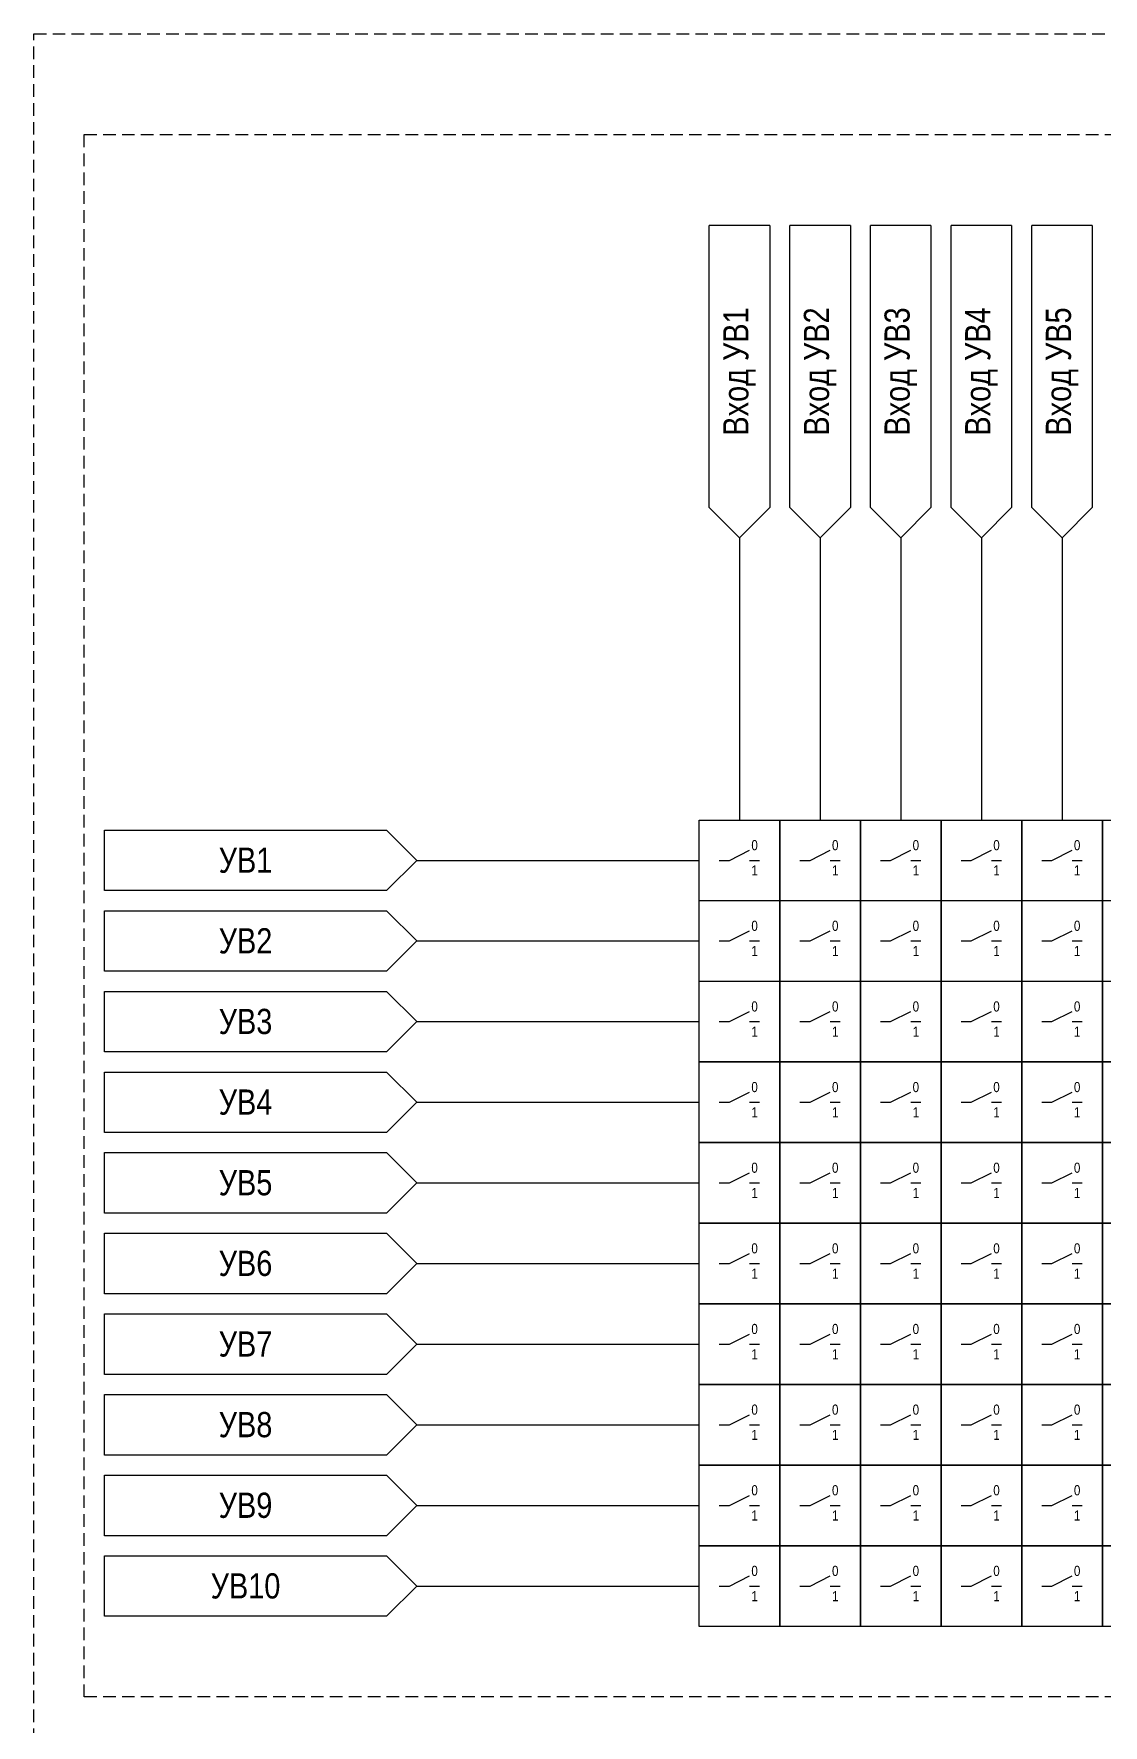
# Model space of a CAD drawing. Header units: millimetres. Extents: x -6343 to 676, y -1039 to 887.
# Drawn here: x -2178 to -2071.9, y 583.2 to 751 of the extents above; entities that cross this region are included whole.
import ezdxf

# ---------------------------------------------------------------- set-up
doc = ezdxf.new("R2010")
doc.units = ezdxf.units.MM
doc.linetypes.add('штриховая2', pattern=[0.375, 0.25, -0.125])
doc.styles.add('2.5_Gost_RD', font='ARIALN.TTF', dxfattribs={"height": 2.5})

msp = doc.modelspace()

# ---------------------------------------------------------------- linework, layer by layer
at = {"ltscale": 100}
for p, q in [((-2111, 704), (-2111, 732)), ((-2105, 732), (-2111, 732)), ((-2105, 732), (-2105, 704)), ((-2103, 704), (-2103, 732)), ((-2097, 732), (-2103, 732)), ((-2097, 732), (-2097, 704)), ((-2095, 704), (-2095, 732)), ((-2089, 732), (-2095, 732)), ((-2089, 732), (-2089, 704)), ((-2087, 704), (-2087, 732)), ((-2081, 732), (-2087, 732)), ((-2081, 732), (-2081, 704)), ((-2079, 704), (-2079, 732)), ((-2073, 732), (-2079, 732)), ((-2073, 732), (-2073, 704)), ((-2111, 704), (-2108, 701)), ((-2108, 701), (-2105, 704)), ((-2103, 704), (-2100, 701)), ((-2100, 701), (-2097, 704)), ((-2095, 704), (-2092, 701)), ((-2092, 701), (-2089, 704)), ((-2087, 704), (-2084, 701)), ((-2084, 701), (-2081, 704)), ((-2079, 704), (-2076, 701)), ((-2076, 701), (-2073, 704)), ((-2108, 701), (-2108, 673)), ((-2100, 701), (-2100, 673)), ((-2092, 701), (-2092, 673)), ((-2084, 701), (-2084, 673)), ((-2076, 701), (-2076, 673)), ((-2171, 672), (-2143, 672)), ((-2143, 672), (-2140, 669)), ((-2109, 669), (-2107, 670)), ((-2101, 669), (-2099, 670)), ((-2093, 669), (-2091, 670)), ((-2085, 669), (-2083, 670)), ((-2077, 669), (-2075, 670)), ((-2140, 669), (-2143, 666)), ((-2140, 669), (-2112, 669)), ((-2110, 669), (-2109, 669)), ((-2107, 669), (-2106, 669)), ((-2102, 669), (-2101, 669)), ((-2099, 669), (-2098, 669)), ((-2094, 669), (-2093, 669)), ((-2091, 669), (-2090, 669)), ((-2086, 669), (-2085, 669)), ((-2083, 669), (-2082, 669)), ((-2078, 669), (-2077, 669)), ((-2075, 669), (-2074, 669)), ((-2143, 666), (-2171, 666)), ((-2171, 664), (-2143, 664)), ((-2143, 664), (-2140, 661)), ((-2109, 661), (-2107, 662)), ((-2101, 661), (-2099, 662)), ((-2093, 661), (-2091, 662)), ((-2085, 661), (-2083, 662)), ((-2077, 661), (-2075, 662)), ((-2140, 661), (-2143, 658)), ((-2140, 661), (-2112, 661)), ((-2110, 661), (-2109, 661)), ((-2107, 661), (-2106, 661)), ((-2102, 661), (-2101, 661)), ((-2099, 661), (-2098, 661)), ((-2094, 661), (-2093, 661)), ((-2091, 661), (-2090, 661)), ((-2086, 661), (-2085, 661)), ((-2083, 661), (-2082, 661)), ((-2078, 661), (-2077, 661)), ((-2075, 661), (-2074, 661)), ((-2171, 656), (-2143, 656)), ((-2143, 656), (-2140, 653)), ((-2140, 653), (-2143, 650)), ((-2140, 653), (-2112, 653)), ((-2110, 653), (-2109, 653)), ((-2109, 653), (-2107, 654)), ((-2107, 653), (-2106, 653)), ((-2102, 653), (-2101, 653)), ((-2101, 653), (-2099, 654)), ((-2099, 653), (-2098, 653)), ((-2094, 653), (-2093, 653)), ((-2093, 653), (-2091, 654)), ((-2091, 653), (-2090, 653)), ((-2086, 653), (-2085, 653)), ((-2085, 653), (-2083, 654)), ((-2083, 653), (-2082, 653)), ((-2078, 653), (-2077, 653)), ((-2077, 653), (-2075, 654)), ((-2075, 653), (-2074, 653)), ((-2171, 648), (-2143, 648)), ((-2143, 648), (-2140, 645)), ((-2140, 645), (-2143, 642)), ((-2140, 645), (-2112, 645)), ((-2110, 645), (-2109, 645)), ((-2109, 645), (-2107, 646)), ((-2107, 645), (-2106, 645)), ((-2102, 645), (-2101, 645)), ((-2101, 645), (-2099, 646)), ((-2099, 645), (-2098, 645)), ((-2094, 645), (-2093, 645)), ((-2093, 645), (-2091, 646)), ((-2091, 645), (-2090, 645)), ((-2086, 645), (-2085, 645)), ((-2085, 645), (-2083, 646)), ((-2083, 645), (-2082, 645)), ((-2078, 645), (-2077, 645)), ((-2077, 645), (-2075, 646)), ((-2075, 645), (-2074, 645)), ((-2171, 640), (-2143, 640)), ((-2143, 640), (-2140, 637)), ((-2109, 637), (-2107, 638)), ((-2101, 637), (-2099, 638)), ((-2093, 637), (-2091, 638)), ((-2085, 637), (-2083, 638)), ((-2077, 637), (-2075, 638)), ((-2140, 637), (-2143, 634)), ((-2140, 637), (-2112, 637)), ((-2110, 637), (-2109, 637)), ((-2107, 637), (-2106, 637)), ((-2102, 637), (-2101, 637)), ((-2099, 637), (-2098, 637)), ((-2094, 637), (-2093, 637)), ((-2091, 637), (-2090, 637)), ((-2086, 637), (-2085, 637)), ((-2083, 637), (-2082, 637)), ((-2078, 637), (-2077, 637)), ((-2075, 637), (-2074, 637)), ((-2171, 632), (-2143, 632)), ((-2143, 632), (-2140, 629)), ((-2109, 629), (-2107, 630)), ((-2101, 629), (-2099, 630)), ((-2093, 629), (-2091, 630)), ((-2085, 629), (-2083, 630)), ((-2077, 629), (-2075, 630)), ((-2140, 629), (-2143, 626)), ((-2140, 629), (-2112, 629)), ((-2110, 629), (-2109, 629)), ((-2107, 629), (-2106, 629)), ((-2102, 629), (-2101, 629)), ((-2099, 629), (-2098, 629)), ((-2094, 629), (-2093, 629)), ((-2091, 629), (-2090, 629)), ((-2086, 629), (-2085, 629)), ((-2083, 629), (-2082, 629)), ((-2078, 629), (-2077, 629)), ((-2075, 629), (-2074, 629)), ((-2171, 624), (-2143, 624)), ((-2143, 624), (-2140, 621)), ((-2140, 621), (-2143, 618)), ((-2140, 621), (-2112, 621)), ((-2110, 621), (-2109, 621)), ((-2109, 621), (-2107, 622)), ((-2107, 621), (-2106, 621)), ((-2102, 621), (-2101, 621)), ((-2101, 621), (-2099, 622)), ((-2099, 621), (-2098, 621)), ((-2094, 621), (-2093, 621)), ((-2093, 621), (-2091, 622)), ((-2091, 621), (-2090, 621)), ((-2086, 621), (-2085, 621)), ((-2085, 621), (-2083, 622)), ((-2083, 621), (-2082, 621)), ((-2078, 621), (-2077, 621)), ((-2077, 621), (-2075, 622)), ((-2075, 621), (-2074, 621)), ((-2171, 616), (-2143, 616)), ((-2143, 616), (-2140, 613)), ((-2140, 613), (-2143, 610)), ((-2140, 613), (-2112, 613)), ((-2110, 613), (-2109, 613)), ((-2109, 613), (-2107, 614)), ((-2107, 613), (-2106, 613)), ((-2102, 613), (-2101, 613)), ((-2101, 613), (-2099, 614)), ((-2099, 613), (-2098, 613)), ((-2094, 613), (-2093, 613)), ((-2093, 613), (-2091, 614)), ((-2091, 613), (-2090, 613)), ((-2086, 613), (-2085, 613)), ((-2085, 613), (-2083, 614)), ((-2083, 613), (-2082, 613)), ((-2078, 613), (-2077, 613)), ((-2077, 613), (-2075, 614)), ((-2075, 613), (-2074, 613)), ((-2171, 608), (-2143, 608)), ((-2143, 608), (-2140, 605)), ((-2109, 605), (-2107, 606)), ((-2101, 605), (-2099, 606)), ((-2093, 605), (-2091, 606)), ((-2085, 605), (-2083, 606)), ((-2077, 605), (-2075, 606)), ((-2140, 605), (-2143, 602)), ((-2140, 605), (-2112, 605)), ((-2110, 605), (-2109, 605)), ((-2107, 605), (-2106, 605)), ((-2102, 605), (-2101, 605)), ((-2099, 605), (-2098, 605)), ((-2094, 605), (-2093, 605)), ((-2091, 605), (-2090, 605)), ((-2086, 605), (-2085, 605)), ((-2083, 605), (-2082, 605)), ((-2078, 605), (-2077, 605)), ((-2075, 605), (-2074, 605)), ((-2171, 600), (-2143, 600)), ((-2143, 600), (-2140, 597)), ((-2109, 597), (-2107, 598)), ((-2101, 597), (-2099, 598)), ((-2093, 597), (-2091, 598)), ((-2085, 597), (-2083, 598)), ((-2077, 597), (-2075, 598)), ((-2140, 597), (-2143, 594)), ((-2140, 597), (-2112, 597)), ((-2110, 597), (-2109, 597)), ((-2107, 597), (-2106, 597)), ((-2102, 597), (-2101, 597)), ((-2099, 597), (-2098, 597)), ((-2094, 597), (-2093, 597)), ((-2091, 597), (-2090, 597)), ((-2086, 597), (-2085, 597)), ((-2083, 597), (-2082, 597)), ((-2078, 597), (-2077, 597)), ((-2075, 597), (-2074, 597))]:
    msp.add_line(p, q, dxfattribs=at)
at = {"color": 3, "linetype": 'штриховая2', "ltscale": 5}
msp.add_lwpolyline([(-2178, 751), (-1908, 751), (-1908, 471), (-2178, 471)], close=True, dxfattribs=at)
at = {"linetype": 'штриховая2', "ltscale": 5}
msp.add_lwpolyline([(-2173, 741), (-1913, 741), (-1913, 586), (-2173, 586)], close=True, dxfattribs=at)
at = {"ltscale": 100}
for points in [[(-2112, 673), (-2104, 673), (-2104, 593), (-2112, 593)], [(-2112, 673), (-1920, 673), (-1920, 665), (-2112, 665)], [(-2104, 673), (-2096, 673), (-2096, 593), (-2104, 593)], [(-2096, 673), (-2088, 673), (-2088, 593), (-2096, 593)], [(-2088, 673), (-2080, 673), (-2080, 593), (-2088, 593)], [(-2080, 673), (-2072, 673), (-2072, 593), (-2080, 593)], [(-2072, 673), (-2064, 673), (-2064, 593), (-2072, 593)], [(-2112, 657), (-1920, 657), (-1920, 649), (-2112, 649)], [(-2112, 649), (-1920, 649), (-1920, 641), (-2112, 641)], [(-2112, 641), (-1920, 641), (-1920, 633), (-2112, 633)], [(-2112, 633), (-1920, 633), (-1920, 625), (-2112, 625)], [(-2112, 625), (-1920, 625), (-1920, 617), (-2112, 617)], [(-2112, 617), (-1920, 617), (-1920, 609), (-2112, 609)], [(-2112, 609), (-1920, 609), (-1920, 601), (-2112, 601)], [(-2112, 601), (-1920, 601), (-1920, 593), (-2112, 593)]]:
    msp.add_lwpolyline(points, close=True, dxfattribs=at)
for points in [[(-2171, 672), (-2143, 672), (-2140, 669), (-2143, 666), (-2171, 666), (-2171, 672)], [(-2171, 664), (-2143, 664), (-2140, 661), (-2143, 658), (-2171, 658), (-2171, 664)], [(-2171, 656), (-2143, 656), (-2140, 653), (-2143, 650), (-2171, 650), (-2171, 656)], [(-2171, 648), (-2143, 648), (-2140, 645), (-2143, 642), (-2171, 642), (-2171, 648)], [(-2171, 640), (-2143, 640), (-2140, 637), (-2143, 634), (-2171, 634), (-2171, 640)], [(-2171, 632), (-2143, 632), (-2140, 629), (-2143, 626), (-2171, 626), (-2171, 632)], [(-2171, 624), (-2143, 624), (-2140, 621), (-2143, 618), (-2171, 618), (-2171, 624)], [(-2171, 616), (-2143, 616), (-2140, 613), (-2143, 610), (-2171, 610), (-2171, 616)], [(-2171, 608), (-2143, 608), (-2140, 605), (-2143, 602), (-2171, 602), (-2171, 608)], [(-2171, 600), (-2143, 600), (-2140, 597), (-2143, 594), (-2171, 594), (-2171, 600)]]:
    msp.add_lwpolyline(points, dxfattribs=at)

# ---------------------------------------------------------------- texts
at = {"ltscale": 100, "char_height": 2.5, "width": 27, "attachment_point": 5, "rotation": 90, "style": '2.5_Gost_RD'}
for s, insert in [('Вход УВ1', (-2108, 717.5)), ('Вход УВ2', (-2100, 717.5)), ('Вход УВ3', (-2092, 717.5)), ('Вход УВ4', (-2084, 717.5)), ('Вход УВ5', (-2076, 717.5))]:
    msp.add_mtext(s, dxfattribs=dict(at, insert=insert))
at = {"color": 0, "ltscale": 100, "attachment_point": 5, "style": '2.5_Gost_RD'}
for s, insert, char_height, width in [('{\\C256;УВ1}', (-2157, 669), 2.5, 28), ('{\\C256;0}', (-2106.5, 670.5), 1, 5), ('{\\C256;0}', (-2098.5, 670.5), 1, 5), ('{\\C256;0}', (-2090.5, 670.5), 1, 5), ('{\\C256;0}', (-2082.5, 670.5), 1, 5), ('{\\C256;0}', (-2074.5, 670.5), 1, 5), ('{\\C256;1}', (-2106.5, 668), 1, 5), ('{\\C256;1}', (-2098.5, 668), 1, 5), ('{\\C256;1}', (-2090.5, 668), 1, 5), ('{\\C256;1}', (-2082.5, 668), 1, 5), ('{\\C256;1}', (-2074.5, 668), 1, 5), ('{\\C256;0}', (-2106.5, 662.5), 1, 5), ('{\\C256;0}', (-2098.5, 662.5), 1, 5), ('{\\C256;0}', (-2090.5, 662.5), 1, 5), ('{\\C256;0}', (-2082.5, 662.5), 1, 5), ('{\\C256;0}', (-2074.5, 662.5), 1, 5), ('{\\C256;УВ2}', (-2157, 661), 2.5, 28), ('{\\C256;1}', (-2106.5, 660), 1, 5), ('{\\C256;1}', (-2098.5, 660), 1, 5), ('{\\C256;1}', (-2090.5, 660), 1, 5), ('{\\C256;1}', (-2082.5, 660), 1, 5), ('{\\C256;1}', (-2074.5, 660), 1, 5), ('{\\C256;0}', (-2106.5, 654.5), 1, 5), ('{\\C256;0}', (-2098.5, 654.5), 1, 5), ('{\\C256;0}', (-2090.5, 654.5), 1, 5), ('{\\C256;0}', (-2082.5, 654.5), 1, 5), ('{\\C256;0}', (-2074.5, 654.5), 1, 5), ('{\\C256;УВ3}', (-2157, 653), 2.5, 28), ('{\\C256;1}', (-2106.5, 652), 1, 5), ('{\\C256;1}', (-2098.5, 652), 1, 5), ('{\\C256;1}', (-2090.5, 652), 1, 5), ('{\\C256;1}', (-2082.5, 652), 1, 5), ('{\\C256;1}', (-2074.5, 652), 1, 5), ('{\\C256;УВ4}', (-2157, 645), 2.5, 28), ('{\\C256;0}', (-2106.5, 646.5), 1, 5), ('{\\C256;0}', (-2098.5, 646.5), 1, 5), ('{\\C256;0}', (-2090.5, 646.5), 1, 5), ('{\\C256;0}', (-2082.5, 646.5), 1, 5), ('{\\C256;0}', (-2074.5, 646.5), 1, 5), ('{\\C256;1}', (-2106.5, 644), 1, 5), ('{\\C256;1}', (-2098.5, 644), 1, 5), ('{\\C256;1}', (-2090.5, 644), 1, 5), ('{\\C256;1}', (-2082.5, 644), 1, 5), ('{\\C256;1}', (-2074.5, 644), 1, 5), ('{\\C256;УВ5}', (-2157, 637), 2.5, 28), ('{\\C256;0}', (-2106.5, 638.5), 1, 5), ('{\\C256;0}', (-2098.5, 638.5), 1, 5), ('{\\C256;0}', (-2090.5, 638.5), 1, 5), ('{\\C256;0}', (-2082.5, 638.5), 1, 5), ('{\\C256;0}', (-2074.5, 638.5), 1, 5), ('{\\C256;1}', (-2106.5, 636), 1, 5), ('{\\C256;1}', (-2098.5, 636), 1, 5), ('{\\C256;1}', (-2090.5, 636), 1, 5), ('{\\C256;1}', (-2082.5, 636), 1, 5), ('{\\C256;1}', (-2074.5, 636), 1, 5), ('{\\C256;0}', (-2106.5, 630.5), 1, 5), ('{\\C256;0}', (-2098.5, 630.5), 1, 5), ('{\\C256;0}', (-2090.5, 630.5), 1, 5), ('{\\C256;0}', (-2082.5, 630.5), 1, 5), ('{\\C256;0}', (-2074.5, 630.5), 1, 5), ('{\\C256;УВ6}', (-2157, 629), 2.5, 28), ('{\\C256;1}', (-2106.5, 628), 1, 5), ('{\\C256;1}', (-2098.5, 628), 1, 5), ('{\\C256;1}', (-2090.5, 628), 1, 5), ('{\\C256;1}', (-2082.5, 628), 1, 5), ('{\\C256;1}', (-2074.5, 628), 1, 5), ('{\\C256;0}', (-2106.5, 622.5), 1, 5), ('{\\C256;0}', (-2098.5, 622.5), 1, 5), ('{\\C256;0}', (-2090.5, 622.5), 1, 5), ('{\\C256;0}', (-2082.5, 622.5), 1, 5), ('{\\C256;0}', (-2074.5, 622.5), 1, 5), ('{\\C256;УВ7}', (-2157, 621), 2.5, 28), ('{\\C256;1}', (-2106.5, 620), 1, 5), ('{\\C256;1}', (-2098.5, 620), 1, 5), ('{\\C256;1}', (-2090.5, 620), 1, 5), ('{\\C256;1}', (-2082.5, 620), 1, 5), ('{\\C256;1}', (-2074.5, 620), 1, 5), ('{\\C256;УВ8}', (-2157, 613), 2.5, 28), ('{\\C256;0}', (-2106.5, 614.5), 1, 5), ('{\\C256;0}', (-2098.5, 614.5), 1, 5), ('{\\C256;0}', (-2090.5, 614.5), 1, 5), ('{\\C256;0}', (-2082.5, 614.5), 1, 5), ('{\\C256;0}', (-2074.5, 614.5), 1, 5), ('{\\C256;1}', (-2106.5, 612), 1, 5), ('{\\C256;1}', (-2098.5, 612), 1, 5), ('{\\C256;1}', (-2090.5, 612), 1, 5), ('{\\C256;1}', (-2082.5, 612), 1, 5), ('{\\C256;1}', (-2074.5, 612), 1, 5), ('{\\C256;УВ9}', (-2157, 605), 2.5, 28), ('{\\C256;0}', (-2106.5, 606.5), 1, 5), ('{\\C256;0}', (-2098.5, 606.5), 1, 5), ('{\\C256;0}', (-2090.5, 606.5), 1, 5), ('{\\C256;0}', (-2082.5, 606.5), 1, 5), ('{\\C256;0}', (-2074.5, 606.5), 1, 5), ('{\\C256;1}', (-2106.5, 604), 1, 5), ('{\\C256;1}', (-2098.5, 604), 1, 5), ('{\\C256;1}', (-2090.5, 604), 1, 5), ('{\\C256;1}', (-2082.5, 604), 1, 5), ('{\\C256;1}', (-2074.5, 604), 1, 5), ('{\\C256;УВ10}', (-2157, 597), 2.5, 28), ('{\\C256;0}', (-2106.5, 598.5), 1, 5), ('{\\C256;0}', (-2098.5, 598.5), 1, 5), ('{\\C256;0}', (-2090.5, 598.5), 1, 5), ('{\\C256;0}', (-2082.5, 598.5), 1, 5), ('{\\C256;0}', (-2074.5, 598.5), 1, 5), ('{\\C256;1}', (-2106.5, 596), 1, 5), ('{\\C256;1}', (-2098.5, 596), 1, 5), ('{\\C256;1}', (-2090.5, 596), 1, 5), ('{\\C256;1}', (-2082.5, 596), 1, 5), ('{\\C256;1}', (-2074.5, 596), 1, 5)]:
    msp.add_mtext(s, dxfattribs=dict(at, insert=insert, char_height=char_height, width=width))

doc.saveas('drawing.dxf')
